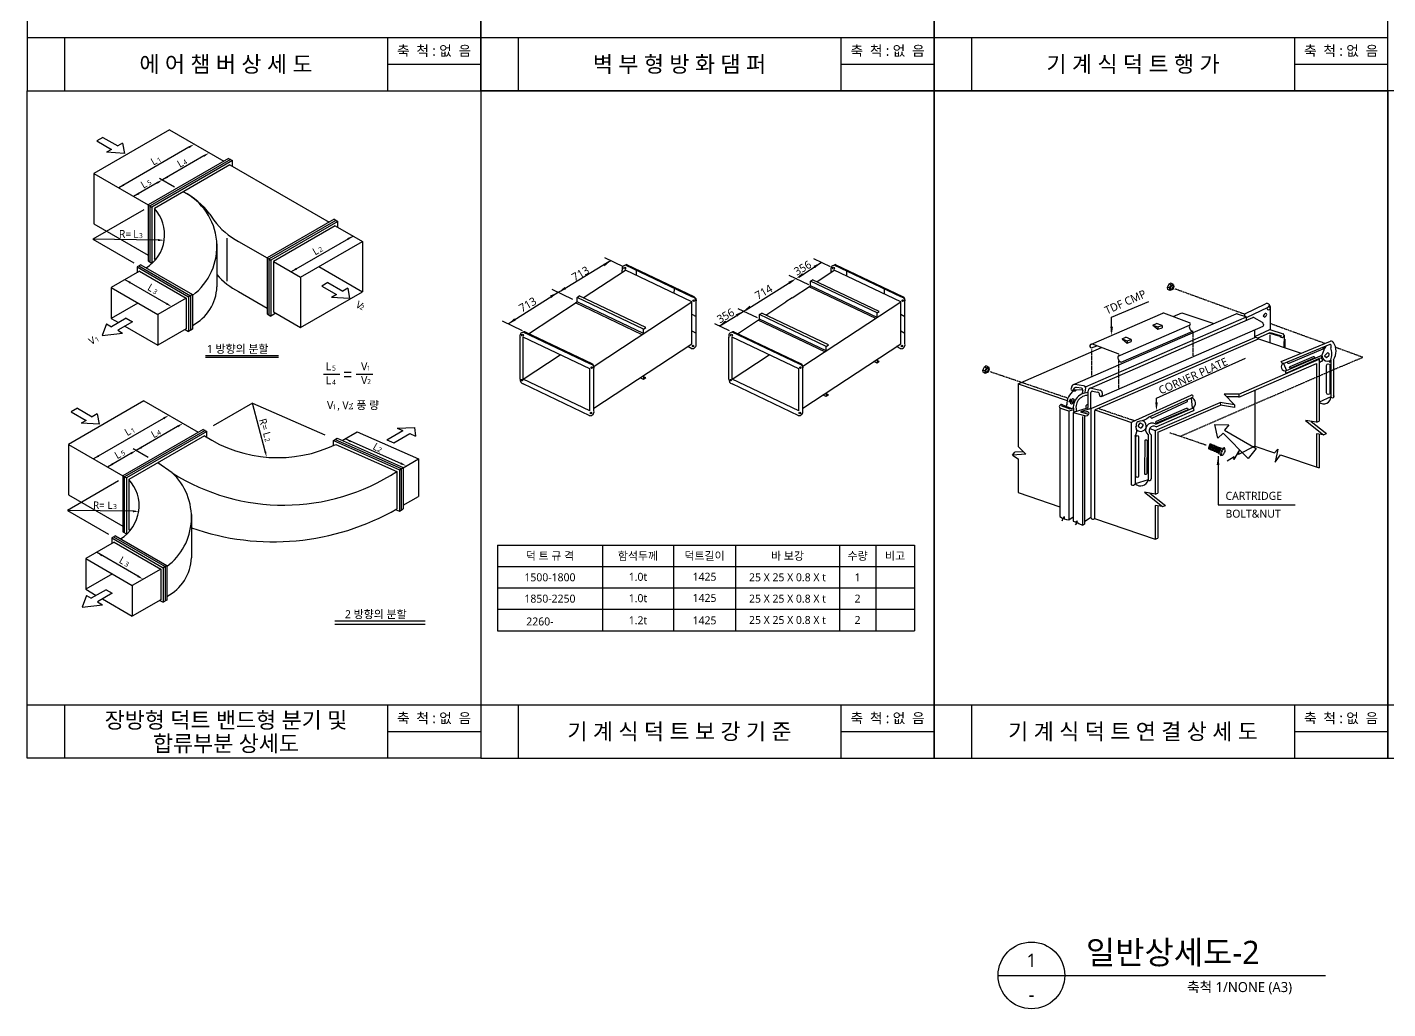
# Model space of a CAD drawing. Header units: millimetres. Extents: x 70076 to 74197, y 15592 to 16067.
# Drawn here: x 70917.4 to 71325.4, y 15592.3 to 15886.4 of the extents above; entities that cross this region are included whole.
import ezdxf
from ezdxf.enums import TextEntityAlignment as Align

# ---------------------------------------------------------------- set-up
doc = ezdxf.new("R2010")
doc.units = ezdxf.units.MM
doc.linetypes.add('HIDDEN', pattern=[0.375, 0.25, -0.125])
for name, color, linetype in [('112', 3, 'Continuous'), ('AA-MKXS', 3, 'Continuous'), ('C', 4, 'Continuous'), ('G', 3, 'Continuous'), ('M', 6, 'Continuous'), ('MDET', 4, 'Continuous'), ('R', 1, 'Continuous'), ('Y', 2, 'Continuous')]:
    doc.layers.add(name, color=color, linetype=linetype)
doc.styles.add('sunjin', font='')
doc.styles.get('sunjin').set_extended_font_data('Malgun Gothic')

# ---------------------------------------------------------------- blocks, each defined once
blk = doc.blocks.new('BORDER')
for p, q in [((1, 1), (0, 1)), ((0, 1), (0, 0)), ((1, 0), (1, 1)), ((0, 0), (1, 0))]:
    blk.add_line(p, q)

msp = doc.modelspace()

# ---------------------------------------------------------------- linework, layer by layer
at = {"color": 4}
msp.add_line((70917.37, 15683.36), (71053.37, 15683.36), dxfattribs=at)
msp.add_lwpolyline([(70917.37, 15867.36), (71053.37, 15867.36), (71053.37, 15667.36), (70917.37, 15667.36)], close=True, dxfattribs=at)
at = {"layer": '112'}
msp.add_line((70955.16, 15815.97), (70954.76, 15815.74), dxfattribs=at)
at = {"layer": 'AA-MKXS', "color": 7}
msp.add_line((71208.51, 15602.26), (71306.67, 15602.26), dxfattribs=at)
msp.add_circle((71218.51, 15602.26), 10, dxfattribs=at)
at = {"layer": 'C', "color": 4}
for p, q in [((70917.37, 15883.36), (71053.37, 15883.36)), ((70928.57, 15883.36), (70928.57, 15867.36)), ((71025.37, 15883.36), (71025.37, 15867.36)), ((71053.37, 15883.36), (71189.37, 15883.36)), ((71064.57, 15883.36), (71064.57, 15867.36)), ((71161.37, 15883.36), (71161.37, 15867.36)), ((71189.37, 15883.36), (71325.37, 15883.36)), ((71200.57, 15883.36), (71200.57, 15867.36)), ((71297.37, 15883.36), (71297.37, 15867.36)), ((71025.37, 15875.36), (71053.37, 15875.36)), ((71161.37, 15875.36), (71189.37, 15875.36)), ((71297.37, 15875.36), (71325.37, 15875.36)), ((71009.65, 15707.57), (71036.66, 15707.57)), ((70928.57, 15683.36), (70928.57, 15667.36)), ((71025.37, 15683.36), (71025.37, 15667.36)), ((71053.37, 15683.36), (71189.37, 15683.36)), ((71064.57, 15683.36), (71064.57, 15667.36)), ((71161.37, 15683.36), (71161.37, 15667.36)), ((71189.37, 15683.36), (71325.37, 15683.36)), ((71200.57, 15683.36), (71200.57, 15667.36)), ((71297.37, 15683.36), (71297.37, 15667.36)), ((71325.37, 15683.36), (71461.37, 15683.36)), ((71025.37, 15675.36), (71053.37, 15675.36)), ((71161.37, 15675.36), (71189.37, 15675.36)), ((71297.37, 15675.36), (71325.37, 15675.36))]:
    msp.add_line(p, q, dxfattribs=at)
at = {"layer": 'C'}
for p, q in [((70970.79, 15787.56), (70992.7, 15787.56)), ((71058.42, 15731.17), (71183.41, 15731.17)), ((71058.42, 15731.17), (71058.42, 15705.57)), ((71183.41, 15731.17), (71183.41, 15705.57)), ((71058.42, 15705.57), (71183.41, 15705.57))]:
    msp.add_line(p, q, dxfattribs=at)
for centre in [(70946.96, 15809.14), (70939.32, 15727.95)]:
    msp.add_arc(centre, 11.62, 40.4176, 42.7153, dxfattribs=at)
at = {"layer": 'G', "color": 3}
for p, q in [((70940.07, 15853.41), (70938.22, 15852.34)), ((70938.22, 15852.34), (70942.65, 15849.78)), ((70940.07, 15853.41), (70944.5, 15850.85)), ((70945.99, 15851.71), (70944.5, 15850.85)), ((70945.99, 15851.71), (70946.54, 15848.61)), ((70942.65, 15849.78), (70941.17, 15848.93)), ((70946.54, 15848.61), (70941.17, 15848.93)), ((70977.78, 15847.1), (70953.65, 15833.17)), ((70977.78, 15847.1), (70978.89, 15846.45)), ((70978.89, 15846.45), (70954.76, 15832.52)), ((70978.15, 15845.17), (70955.51, 15832.1)), ((70978.89, 15844.74), (70978.89, 15846.45)), ((70953.65, 15833.17), (70954.76, 15832.52)), ((70953.65, 15833.17), (70953.65, 15816.38)), ((70954.76, 15832.52), (70954.76, 15815.74)), ((70955.51, 15832.1), (70955.51, 15817.02)), ((71009.38, 15828.85), (70989.36, 15817.29)), ((71010.49, 15828.21), (70990.47, 15816.65)), ((71009.75, 15826.93), (70991.21, 15816.22)), ((71009.38, 15828.85), (71010.49, 15828.21)), ((71010.49, 15826.5), (71010.49, 15828.21)), ((70977.21, 15823.25), (70977.21, 15810.33)), ((70951.45, 15815.2), (70950.34, 15814.56)), ((70950.34, 15814.56), (70965.78, 15805.64)), ((70950.34, 15814.56), (70950.34, 15812.85)), ((70951.45, 15815.2), (70966.89, 15806.29)), ((70989.36, 15817.29), (70989.36, 15800.5)), ((70989.36, 15817.29), (70990.47, 15816.65)), ((70990.47, 15816.65), (70990.47, 15799.86)), ((70991.21, 15816.22), (70991.21, 15801.15)), ((70951.08, 15813.28), (70965.04, 15805.22)), ((70966.89, 15806.29), (70965.78, 15805.64)), ((70966.89, 15806.29), (70966.89, 15795.91)), ((71007.55, 15809.91), (71005.7, 15808.84)), ((71005.7, 15808.84), (71010.14, 15806.28)), ((71007.55, 15809.91), (71011.99, 15807.35)), ((71010.14, 15806.28), (71008.66, 15805.42)), ((71013.47, 15808.2), (71011.99, 15807.35)), ((71013.47, 15808.2), (71014.03, 15805.1)), ((71259.28, 15808.45), (71259.84, 15809.5)), ((71259.86, 15808.29), (71259.28, 15808.45)), ((71259.38, 15807.83), (71259.28, 15808.45)), ((71260.02, 15807.47), (71259.38, 15807.83)), ((71259.84, 15809.5), (71260.26, 15809.72)), ((71259.84, 15809.5), (71260.37, 15809.17)), ((71260.37, 15809.17), (71259.86, 15808.29)), ((71259.86, 15808.29), (71260.02, 15807.47)), ((71260.87, 15807.82), (71260.02, 15807.47)), ((71261, 15809.43), (71260.26, 15809.72)), ((71260.37, 15809.17), (71261.01, 15809.43)), ((71261.22, 15808.72), (71260.87, 15807.82)), ((71260.99, 15809.43), (71261.22, 15808.72)), ((70965.04, 15805.22), (70965.04, 15796.01)), ((70965.78, 15805.64), (70965.78, 15795.26)), ((71014.03, 15805.1), (71008.66, 15805.42)), ((70942.57, 15799.15), (70944.76, 15797.89)), ((70947.09, 15799.23), (70942.65, 15796.67)), ((70948.94, 15798.16), (70944.5, 15795.6)), ((70947.09, 15799.23), (70948.94, 15798.16)), ((70989.36, 15800.5), (70990.47, 15799.86)), ((70991.95, 15800.72), (70990.47, 15799.86)), ((70941.16, 15797.52), (70939.87, 15793.99)), ((70939.87, 15793.99), (70945.98, 15794.74)), ((70941.16, 15797.52), (70942.65, 15796.67)), ((70944.5, 15795.6), (70945.98, 15794.74)), ((70964.77, 15795.85), (70965.78, 15795.26)), ((70966.89, 15795.91), (70965.78, 15795.26)), ((71214.52, 15779.53), (71239.57, 15790.4)), ((71280.72, 15776.43), (71304.79, 15786.89)), ((71280.72, 15775.56), (71303.99, 15785.67)), ((71303.99, 15785.67), (71303.99, 15768.01)), ((71304.79, 15786.89), (71304.79, 15768.31)), ((71006.17, 15782.47), (71011.16, 15782.47)), ((71012.46, 15783), (71014.52, 15783)), ((71012.46, 15781.72), (71014.52, 15781.72)), ((71016.04, 15782.47), (71021.03, 15782.47)), ((71203.91, 15783.63), (71204.47, 15784.68)), ((71204, 15783.01), (71203.91, 15783.63)), ((71204.49, 15783.47), (71203.91, 15783.63)), ((71204.64, 15782.65), (71204, 15783.01)), ((71204.47, 15784.68), (71204.88, 15784.9)), ((71204.47, 15784.68), (71205, 15784.35)), ((71205, 15784.35), (71204.49, 15783.47)), ((71204.49, 15783.47), (71204.64, 15782.65)), ((71205.5, 15783), (71204.64, 15782.65)), ((71205.62, 15784.61), (71204.88, 15784.9)), ((71205, 15784.35), (71205.63, 15784.61)), ((71205.85, 15783.9), (71205.5, 15783)), ((71205.62, 15784.6), (71205.85, 15783.9)), ((71214.52, 15779.53), (71214.52, 15760.73)), ((71285.47, 15777.63), (71285.47, 15760.89)), ((71255.66, 15765.56), (71275.1, 15773.99)), ((71279.44, 15773.26), (71275.1, 15773.99)), ((71275.1, 15773.99), (71275.2, 15773.17)), ((71280.72, 15776.43), (71276.31, 15776.43)), ((71276.31, 15776.43), (71279.44, 15773.26)), ((71280.72, 15775.64), (71277.09, 15775.64)), ((71280.72, 15776.43), (71280.72, 15775.64)), ((70932.43, 15772.22), (70930.57, 15771.15)), ((70930.57, 15771.15), (70935.01, 15768.59)), ((70932.43, 15772.22), (70936.86, 15769.66)), ((70938.35, 15770.51), (70936.86, 15769.66)), ((70938.35, 15770.51), (70938.9, 15767.41)), ((71256.46, 15765.03), (71275.2, 15773.17)), ((71279.44, 15772.45), (71275.2, 15773.17)), ((71279.44, 15773.26), (71279.44, 15772.45)), ((70935.01, 15768.59), (70933.53, 15767.73)), ((70938.9, 15767.41), (70933.53, 15767.73)), ((70970.14, 15765.9), (70946.01, 15751.97)), ((70971.25, 15765.26), (70947.12, 15751.33)), ((70970.14, 15765.9), (70971.25, 15765.26)), ((70971.25, 15763.55), (70971.25, 15765.26)), ((71025.25, 15762.8), (71030.02, 15765.55)), ((71028.34, 15766.29), (71033.46, 15766.47)), ((71028.34, 15766.29), (71030.02, 15765.55)), ((71033.46, 15766.47), (71033.81, 15763.89)), ((71255.66, 15765.56), (71255.66, 15746.5)), ((71273.53, 15767.36), (71277.74, 15767.24)), ((71274.44, 15763.29), (71273.53, 15767.36)), ((71277.74, 15767.24), (71276.39, 15765.66)), ((71276.39, 15765.66), (71285.87, 15760.14)), ((71300.72, 15768.58), (71306.13, 15764.31)), ((71303.99, 15768.01), (71300.72, 15768.58)), ((71302.37, 15768.29), (71306.62, 15764.94)), ((71303.99, 15768.01), (71304.79, 15768.31)), ((70970.51, 15763.98), (70947.86, 15750.9)), ((71009.17, 15762.52), (71010.28, 15763.24)), ((71009.17, 15762.52), (71028.97, 15753.8)), ((71009.17, 15761.03), (71009.17, 15762.52)), ((71009.91, 15761.38), (71028.23, 15753.31)), ((71010.28, 15763.24), (71030.08, 15754.52)), ((71025.25, 15762.8), (71027.35, 15761.87)), ((71027.35, 15761.87), (71032.12, 15764.63)), ((71032.12, 15764.63), (71033.81, 15763.89)), ((71256.46, 15765.03), (71256.46, 15746.8)), ((71275.99, 15764.73), (71274.44, 15763.29)), ((71283.48, 15757.19), (71275.99, 15764.73)), ((71306.13, 15764.31), (71303.99, 15764.6)), ((71303.99, 15764.6), (71303.99, 15754.6)), ((71304.79, 15764.49), (71304.79, 15754.33)), ((71306.13, 15764.31), (71307.02, 15764.65)), ((71306.62, 15764.94), (71307.02, 15764.65)), ((71212.82, 15758.17), (71213.53, 15759.02)), ((71216.8, 15758.46), (71212.82, 15758.17)), ((71212.82, 15758.17), (71214.52, 15757.03)), ((71215.99, 15759.2), (71213.53, 15759.02)), ((71214.52, 15760.73), (71216.8, 15758.46)), ((71214.52, 15757.03), (71214.52, 15746.97)), ((71275.46, 15758.65), (71275.42, 15758.27)), ((71275.67, 15759.38), (71275.51, 15758.92)), ((71276.2, 15760.07), (71275.85, 15759.7)), ((71279.31, 15757.63), (71277.24, 15756.32)), ((71280.95, 15759.81), (71279.2, 15756.87)), ((71279.2, 15756.87), (71279.31, 15757.63)), ((71285.47, 15760.89), (71280.62, 15758.39)), ((71280.62, 15758.39), (71280.95, 15759.81)), ((71285.87, 15760.14), (71283.48, 15757.19)), ((71285.47, 15760.89), (71291.39, 15758.88)), ((71291.39, 15758.88), (71292.39, 15759.92)), ((71292.39, 15759.92), (71291.63, 15756.1)), ((71291.63, 15756.1), (71293.19, 15758.27)), ((71293.19, 15758.27), (71304.79, 15754.33)), ((71028.23, 15753.31), (71028.23, 15742.09)), ((71028.97, 15753.8), (71028.97, 15741.35)), ((71030.08, 15754.52), (71030.08, 15742.07)), ((70946.01, 15751.97), (70946.01, 15735.19)), ((70946.01, 15751.97), (70947.12, 15751.33)), ((70947.12, 15751.33), (70947.12, 15734.55)), ((70947.86, 15750.9), (70947.86, 15735.83)), ((71255.66, 15746.5), (71252.39, 15747.07)), ((71252.39, 15747.07), (71257.8, 15742.8)), ((71254.04, 15746.78), (71258.3, 15743.42)), ((71255.66, 15746.5), (71256.46, 15746.8)), ((71027.82, 15741.85), (71028.97, 15741.35)), ((71028.97, 15741.35), (71030.08, 15742.07)), ((71257.8, 15742.8), (71255.66, 15743.08)), ((71255.66, 15743.08), (71255.66, 15733)), ((71256.46, 15742.98), (71256.46, 15733.3)), ((71257.8, 15742.8), (71258.7, 15743.13)), ((71258.3, 15743.42), (71258.7, 15743.13)), ((71227.02, 15739.74), (71227.8, 15739.29)), ((71227.74, 15738.45), (71228.34, 15739.83)), ((71227.8, 15739.29), (71227.74, 15738.45)), ((71228.34, 15739.83), (71228.28, 15739.11)), ((71228.28, 15739.11), (71229, 15738.93)), ((71229, 15738.93), (71229.77, 15738.82)), ((71231.01, 15738.39), (71231.58, 15738.15)), ((71231.58, 15738.15), (71231.82, 15738.15)), ((71232.18, 15738.45), (71231.7, 15737.31)), ((71231.7, 15737.31), (71232.3, 15737.97)), ((71231.82, 15738.15), (71232.18, 15738.45)), ((71232.3, 15737.97), (71232.72, 15737.73)), ((71232.72, 15737.73), (71233.78, 15737.17)), ((70943.81, 15734.01), (70942.7, 15733.37)), ((70942.7, 15733.37), (70958.14, 15724.45)), ((70942.7, 15733.37), (70942.7, 15731.66)), ((70943.81, 15734.01), (70959.25, 15725.09)), ((70946.01, 15735.19), (70947.12, 15734.55)), ((70947.52, 15734.78), (70947.12, 15734.55)), ((70947.52, 15734.78), (70947.12, 15734.55)), ((70943.44, 15732.09), (70957.4, 15724.02)), ((70959.25, 15725.09), (70958.14, 15724.45)), ((70958.14, 15724.45), (70958.14, 15714.07)), ((70959.25, 15725.09), (70959.25, 15714.71)), ((71058.42, 15724.77), (71183.41, 15724.77)), ((70957.4, 15724.02), (70957.4, 15714.81)), ((70934.93, 15717.96), (70938.08, 15716.14)), ((70941.04, 15717.85), (70936.59, 15715.29)), ((70942.89, 15716.78), (70938.44, 15714.22)), ((70941.04, 15717.85), (70942.89, 15716.78)), ((70935.11, 15716.14), (70933.81, 15712.61)), ((70933.81, 15712.61), (70939.92, 15713.36)), ((70935.11, 15716.14), (70936.59, 15715.29)), ((70938.44, 15714.22), (70939.92, 15713.36)), ((70957.13, 15714.66), (70958.14, 15714.07)), ((70959.25, 15714.71), (70958.14, 15714.07))]:
    msp.add_line(p, q, dxfattribs=at)
for points in [[(71260.89, 15809.04, 0.186535), (71260.79, 15809.06, 0.101721), (71260.6, 15808.98, 0.060337), (71260.45, 15808.83, 0.046682), (71260.29, 15808.6, 0.046682), (71260.17, 15808.35, 0.060337), (71260.13, 15808.13, 0.101721), (71260.15, 15807.94, 0.186535), (71260.22, 15807.85, 0.186535), (71260.33, 15807.84, 0.101721), (71260.51, 15807.92, 0.060337), (71260.67, 15808.07, 0.046682), (71260.83, 15808.29, 0.046682), (71260.94, 15808.55, 0.060337), (71260.99, 15808.76, 0.101721), (71260.97, 15808.96, 0.186535)], [(71205.52, 15784.22, 0.186535), (71205.41, 15784.24, 0.101721), (71205.23, 15784.15, 0.060337), (71205.07, 15784.01, 0.046682), (71204.91, 15783.78, 0.046682), (71204.8, 15783.52, 0.060337), (71204.75, 15783.31, 0.101721), (71204.78, 15783.12, 0.186535), (71204.85, 15783.03, 0.186535), (71204.96, 15783.01, 0.101721), (71205.14, 15783.1, 0.060337), (71205.29, 15783.24, 0.046682), (71205.45, 15783.47, 0.046682), (71205.57, 15783.73, 0.060337), (71205.61, 15783.94, 0.101721), (71205.59, 15784.14, 0.186535)]]:
    msp.add_lwpolyline(points, format="xyb", close=True, dxfattribs=at)
for points in [[(71230.67, 15774.46, 0.683322), (71230.41, 15774.15, 0.268245)], [(71230.41, 15774.15), (71230.89, 15774), (71231.11, 15774.31), (71230.67, 15774.46, 6.466929)], [(71272.05, 15761.44), (71271.59, 15760.28, 0.931074), (71271.9, 15760.13, -0.093768)], [(71272.39, 15761.33), (71271.92, 15760.16, 0.931074), (71272.23, 15760.01, -0.093768)], [(71272.05, 15761.44, -0.90922), (71272.38, 15761.29, 0.7216)], [(71272.71, 15761.18), (71272.25, 15760.02, 0.931074), (71272.56, 15759.86, -0.093768)], [(71272.39, 15761.33, -0.90922), (71272.71, 15761.18, 0.7216)], [(71273.05, 15761.06), (71272.59, 15759.9, 0.931074), (71272.9, 15759.75, -0.093768)], [(71272.71, 15761.18, -0.90922), (71273.04, 15761.03, 0.7216)], [(71273.05, 15761.06, -0.90922), (71273.37, 15760.91, 0.7216)], [(71273.37, 15760.91), (71272.91, 15759.75, 0.931074), (71273.22, 15759.6, -0.093768)], [(71273.71, 15760.8), (71273.25, 15759.63, 0.931074), (71273.56, 15759.48, -0.093768)], [(71273.37, 15760.91, -0.90922), (71273.7, 15760.76, 0.7216)], [(71274.04, 15760.62), (71273.58, 15759.46, 0.931074), (71273.89, 15759.31, -0.093768)], [(71273.71, 15760.8, -0.90922), (71274.04, 15760.65, 0.7216)], [(71274.38, 15760.5), (71273.91, 15759.34, 0.931074), (71274.23, 15759.19, -0.093768)], [(71274.04, 15760.62, -0.90922), (71274.37, 15760.47, 0.7216)], [(71274.69, 15760.35), (71274.23, 15759.19, 0.931074), (71274.54, 15759.04, -0.093768)], [(71274.38, 15760.5, -0.90922), (71274.7, 15760.35, 0.7216)], [(71275.03, 15760.24), (71274.56, 15759.07, 0.931074), (71274.87, 15758.92, -0.093768)], [(71274.69, 15760.35, -0.90922), (71275.01, 15760.2, 0.7216)], [(71275.03, 15760.24, -0.90922), (71275.35, 15760.09, 0.7216)], [(71275.19, 15758.38, 0.311604), (71275.34, 15758.03, 0.319261)]]:
    msp.add_lwpolyline(points, format="xyb", dxfattribs=at)
for points in [[(71275.19, 15758.38), (71274.75, 15758.55), (71274.98, 15759.53), (71275.54, 15760.37), (71275.97, 15760.19), (71275.39, 15759.32), (71274.98, 15759.5)], [(71275.39, 15759.32), (71275.19, 15758.38)]]:
    msp.add_lwpolyline(points, dxfattribs=at)
for centre, radius in [((71096.55, 15814.22), 0.274), ((71159.17, 15814.22), 0.274), ((71117.24, 15804.47), 0.228), ((71179.87, 15804.47), 0.228), ((71065.92, 15794.14), 0.274), ((71128.55, 15794.14), 0.274), ((71117.06, 15790.88), 0.228), ((71179.69, 15790.88), 0.228), ((71086.62, 15784.38), 0.228), ((71149.24, 15784.38), 0.228), ((71065.69, 15780.64), 0.228), ((71128.32, 15780.64), 0.228), ((71230.12, 15774.57), 0.196), ((71086.43, 15770.79), 0.228), ((71149.06, 15770.79), 0.228)]:
    msp.add_circle(centre, radius, dxfattribs=at)
for centre, radius, start, end in [((71229.86, 15774.02), 0.266, 0.4127, 144.2852), ((71230.39, 15775.06), 0.288, 173.6868, 319.3138), ((71230.6, 15774.03), 0.478, 180.4127, 338.0176), ((71230.95, 15774.58), 0.452, 322.4954, 139.3138), ((71232.86, 15773.11), 1.96, 142.4954, 158.0176), ((71274.95, 15759.63), 1.65, 283.6128, 26.5411), ((71276.37, 15759.85), 0.523, 82.9467, 140.1345)]:
    msp.add_arc(centre, radius, start, end, dxfattribs=at)
at = {"layer": 'M', "color": 6}
for p, q in [((70959.99, 15855.65), (70937.35, 15842.58)), ((70959.99, 15855.65), (70976.3, 15846.24)), ((70978.15, 15845.17), (71007.9, 15827.99)), ((70937.35, 15842.58), (70937.35, 15827.51)), ((70937.35, 15842.58), (70953.65, 15833.17)), ((70937.35, 15827.51), (70953.65, 15818.09)), ((70972.18, 15830.35), (70973.36, 15828.55)), ((71009.75, 15826.93), (71017.88, 15822.23)), ((70980.77, 15822.24), (70989.36, 15817.29)), ((70974.25, 15821.54), (70974.25, 15808.63)), ((70999.33, 15811.53), (71017.88, 15822.24)), ((71017.88, 15822.24), (71017.88, 15807.16)), ((70991.21, 15816.22), (70999.33, 15811.53)), ((70991.21, 15816.22), (70999.33, 15811.53)), ((71004.82, 15814.7), (71017.88, 15807.16)), ((71116.72, 15805.62), (71096.74, 15815.12)), ((71117.36, 15805.62), (71097.37, 15815.12)), ((71179.35, 15805.62), (71159.36, 15815.12)), ((71179.99, 15805.62), (71160, 15815.12)), ((70951.08, 15813.28), (70942.57, 15808.37)), ((70999.33, 15811.53), (70999.33, 15796.45)), ((71084.08, 15805.3), (71096.74, 15813.6)), ((71095.81, 15812.99), (71095.81, 15813.6)), ((71116.72, 15804.09), (71096.74, 15813.6)), ((71100.08, 15812.01), (71100.06, 15813.54)), ((71152.27, 15810.29), (71152.88, 15810.74)), ((71172.26, 15800.79), (71152.27, 15810.29)), ((71152.27, 15808.95), (71152.27, 15810.29)), ((71172.87, 15801.24), (71152.88, 15810.74)), ((71154.11, 15810.16), (71159.36, 15813.6)), ((71158.44, 15812.99), (71158.44, 15813.6)), ((71179.35, 15804.09), (71159.36, 15813.6)), ((71163.13, 15811.81), (71163.11, 15813.34)), ((70942.57, 15808.37), (70956.53, 15800.3)), ((70942.57, 15808.37), (70942.57, 15799.15)), ((70980.77, 15807.17), (70989.36, 15802.22)), ((70999.33, 15796.45), (71017.88, 15807.16)), ((71111.41, 15806.62), (71111.44, 15808.13)), ((71146.71, 15805.3), (71152.27, 15808.95)), ((71171.8, 15799.14), (71151.81, 15808.64)), ((71172.26, 15799.44), (71152.27, 15808.95)), ((71174.45, 15806.42), (71174.49, 15807.93)), ((70950.55, 15803.76), (70942.57, 15799.15)), ((70965.04, 15805.22), (70956.53, 15800.3)), ((71067.73, 15794.57), (71082.24, 15804.09)), ((71101.76, 15794.28), (71081.78, 15803.79)), ((71082.24, 15805.44), (71082.85, 15805.88)), ((71102.22, 15795.93), (71082.24, 15805.44)), ((71082.24, 15804.09), (71082.24, 15805.44)), ((71102.22, 15794.59), (71082.24, 15804.09)), ((71102.84, 15796.38), (71082.85, 15805.88)), ((71087.34, 15784.82), (71116.72, 15804.09)), ((71116.72, 15791.52), (71116.72, 15804.09)), ((71117.95, 15791.52), (71117.95, 15804.09)), ((71138.85, 15800.15), (71144.86, 15804.09)), ((71146.71, 15805.3), (71144.86, 15804.09)), ((71149.96, 15784.82), (71179.35, 15804.09)), ((71179.35, 15791.52), (71179.35, 15804.09)), ((71180.58, 15791.52), (71180.58, 15804.09)), ((71282.49, 15800.56), (71288.67, 15803.54)), ((71283.03, 15799.44), (71289.48, 15802.55)), ((71290.05, 15802.19), (71290.05, 15795.79)), ((70956.53, 15800.3), (70956.53, 15791.09)), ((70991.21, 15801.15), (70999.33, 15796.45)), ((71116.72, 15800.44), (71117.95, 15799.75)), ((71130.35, 15794.57), (71137.01, 15798.94)), ((71156.53, 15789.13), (71136.55, 15798.64)), ((71137.01, 15800.29), (71137.62, 15800.73)), ((71157, 15790.78), (71137.01, 15800.29)), ((71137.01, 15798.94), (71137.01, 15800.29)), ((71157, 15789.44), (71137.01, 15798.94)), ((71157.61, 15791.23), (71137.62, 15800.73)), ((71172.26, 15800.79), (71172.87, 15801.24)), ((71172.26, 15799.44), (71172.26, 15800.79)), ((71179.35, 15800.44), (71180.58, 15799.75)), ((71230.93, 15779.28), (71279.92, 15800.55)), ((71234.68, 15778.64), (71283.03, 15799.63)), ((71235.93, 15778.15), (71284.87, 15799.4)), ((71236.52, 15791.4), (71257.93, 15800.69)), ((71265.92, 15797.87), (71258.23, 15800.7)), ((71260.97, 15799.69), (71263.65, 15800.86)), ((71263.65, 15800.86), (71273.17, 15797.62)), ((71280.2, 15800.57), (71283.03, 15799.63)), ((71283.03, 15798.6), (71283.03, 15799.63)), ((71285.23, 15799.38), (71287.66, 15798.02)), ((70946.61, 15796.82), (70956.53, 15791.09)), ((70965.04, 15796.01), (70956.53, 15791.09)), ((71086.1, 15785.54), (71066.11, 15795.04)), ((71086.74, 15785.54), (71066.75, 15795.04)), ((71102.22, 15795.93), (71102.84, 15796.38)), ((71102.22, 15794.59), (71102.22, 15795.93)), ((71116.72, 15795.4), (71117.95, 15794.71)), ((71148.72, 15785.54), (71128.74, 15795.04)), ((71149.36, 15785.54), (71129.37, 15795.04)), ((71179.35, 15795.4), (71180.58, 15794.71)), ((71239.53, 15775.78), (71288.04, 15796.85)), ((71244.54, 15787.84), (71265.95, 15797.13)), ((71245.46, 15786.08), (71266.86, 15795.37)), ((71254.91, 15797.17), (71256.03, 15797.67)), ((71254.91, 15797.17), (71256.43, 15796.59)), ((71254.91, 15797.17), (71256.43, 15795.94)), ((71257.68, 15797.02), (71256.03, 15797.67)), ((71256.43, 15796.59), (71257.68, 15797.02)), ((71256.43, 15796.59), (71256.43, 15795.94)), ((71256.43, 15795.94), (71257.68, 15796.37)), ((71257.68, 15797.02), (71257.68, 15796.37)), ((71285.47, 15793.77), (71290.02, 15795.8)), ((71285.47, 15793.45), (71285.47, 15795.73)), ((71286.28, 15793.26), (71290.07, 15794.95)), ((71288.06, 15797.28), (71288.04, 15796.85)), ((71293.14, 15793.73), (71289.66, 15794.76)), ((71290.02, 15795.8), (71294, 15794.58)), ((71290.02, 15794.25), (71290.02, 15791.9)), ((71290.07, 15794.95), (71293.14, 15794.01)), ((71293.14, 15794.01), (71293.6, 15793.93)), ((71294.26, 15794.12), (71294.22, 15790.47)), ((71065.19, 15780.94), (71065.19, 15793.51)), ((71066.11, 15780.94), (71066.11, 15793.51)), ((71086.1, 15784.01), (71066.11, 15793.51)), ((71087.33, 15772.24), (71116.72, 15791.52)), ((71116.72, 15790.08), (71115.46, 15790.69)), ((71127.81, 15780.94), (71127.81, 15793.51)), ((71148.72, 15784.01), (71128.74, 15793.51)), ((71128.74, 15780.94), (71128.74, 15793.51)), ((71149.95, 15772.24), (71179.35, 15791.52)), ((71157, 15790.78), (71157.61, 15791.23)), ((71157, 15789.44), (71157, 15790.78)), ((71179.35, 15790.08), (71178.08, 15790.69)), ((71236.53, 15790.29), (71238.11, 15790.94)), ((71236.59, 15772.22), (71285.47, 15793.45)), ((71244.52, 15788.58), (71236.82, 15791.41)), ((71237.71, 15771.84), (71286.6, 15793.06)), ((71245.67, 15792.99), (71246.79, 15793.5)), ((71245.67, 15792.99), (71247.19, 15791.76)), ((71245.67, 15792.99), (71247.19, 15792.42)), ((71248.43, 15792.85), (71246.79, 15793.5)), ((71247.19, 15792.42), (71248.43, 15792.85)), ((71247.19, 15792.42), (71247.19, 15791.76)), ((71247.19, 15791.76), (71248.43, 15792.19)), ((71248.43, 15792.85), (71248.43, 15792.19)), ((71286.6, 15793.06), (71299.4, 15788.72)), ((71293.37, 15786.25), (71308.21, 15792.33)), ((71294.1, 15785.67), (71308.06, 15791.39)), ((71294.45, 15792.91), (71294.48, 15790.39)), ((71306.16, 15789.67), (71305.76, 15788.67)), ((71308.29, 15791.24), (71308.29, 15790.38)), ((71066.11, 15780.94), (71077.23, 15788.23)), ((71128.74, 15780.94), (71139.85, 15788.23)), ((71172.26, 15785.72), (71171.24, 15786.2)), ((71172.26, 15786.87), (71172.26, 15785.72)), ((71172.89, 15786.21), (71172.26, 15786.5)), ((71172.89, 15786.21), (71172.26, 15785.72)), ((71293.45, 15786.03), (71293.37, 15786.25)), ((71294.1, 15785.67), (71294.95, 15783.57)), ((71294.95, 15783.57), (71305.18, 15787.97)), ((71304.4, 15787.02), (71304.79, 15786.89)), ((71308.24, 15786.64), (71308.29, 15786.66)), ((71308.29, 15786.66), (71308.29, 15775.65)), ((71309.1, 15786.77), (71309.1, 15775.46)), ((71086.1, 15771.43), (71086.1, 15784.01)), ((71087.33, 15771.43), (71087.33, 15784.01)), ((71102.22, 15782.01), (71102.22, 15780.86)), ((71102.85, 15781.35), (71102.22, 15781.65)), ((71148.72, 15771.43), (71148.72, 15784.01)), ((71149.95, 15771.43), (71149.95, 15784.01)), ((71086.1, 15771.43), (71066.11, 15780.94)), ((71086.1, 15770), (71066.11, 15779.5)), ((71102.22, 15780.86), (71101.21, 15781.34)), ((71102.85, 15781.35), (71102.22, 15780.86)), ((71148.72, 15771.43), (71128.74, 15780.94)), ((71148.72, 15770), (71128.74, 15779.5)), ((71214.52, 15779.53), (71229.19, 15774.55)), ((71230.66, 15778.89), (71230.38, 15778.19)), ((71231.16, 15778), (71231.12, 15777.89)), ((71231.12, 15777.89), (71233.84, 15777.71)), ((71234.15, 15778.96), (71231.52, 15779.38)), ((71233.54, 15778.25), (71232.03, 15778.49)), ((71233.84, 15777.71), (71233.93, 15777.45)), ((71233.85, 15776.59), (71233.93, 15777.45)), ((71234.67, 15776.83), (71234.77, 15777.88)), ((71235.55, 15772.68), (71235.55, 15777.47)), ((71236.52, 15778.25), (71239.12, 15777.66)), ((71236.83, 15777.36), (71238.32, 15777.03)), ((70952.35, 15774.46), (70929.71, 15761.39)), ((70952.35, 15774.46), (70968.66, 15765.05)), ((71157, 15775.71), (71155.98, 15776.19)), ((71157, 15776.86), (71157, 15775.71)), ((71157.62, 15776.2), (71157, 15776.5)), ((71157.62, 15776.2), (71157, 15775.71)), ((71236.35, 15772.41), (71236.35, 15776.97)), ((71238.94, 15776.25), (71238.94, 15776.13)), ((71239.74, 15776.89), (71239.74, 15776.13)), ((71248.72, 15768.12), (71266.44, 15776.17)), ((71253.6, 15769.52), (71266.52, 15775.39)), ((71254.6, 15769.25), (71265.15, 15774.13)), ((71266.84, 15772.23), (71266.52, 15775.39)), ((71308.29, 15775.65), (71304.79, 15774.03)), ((71229.77, 15771.38), (71227.02, 15772.3)), ((71227.02, 15772.3), (71227.02, 15739.74)), ((71230.13, 15772), (71227.39, 15772.92)), ((71228, 15773.15), (71230.64, 15772.16)), ((71231.11, 15771.8), (71229.77, 15771.38)), ((71229.77, 15771.38), (71229.77, 15738.82)), ((71231.06, 15772.29), (71230.13, 15772)), ((71235.27, 15772.3), (71231.01, 15770.95)), ((71231.01, 15770.95), (71234.45, 15770.02)), ((71231.01, 15770.95), (71231.01, 15738.39)), ((71236.07, 15772.03), (71233.18, 15771.11)), ((71233.18, 15771.11), (71235.66, 15770.43)), ((71234.79, 15771.02), (71233.72, 15771.28)), ((71233.78, 15769.73), (71233.78, 15737.17)), ((71234.45, 15770.02), (71234.45, 15737.46)), ((71236.35, 15771.85), (71236.35, 15739.56)), ((71237.47, 15771.47), (71237.47, 15739.18)), ((71237.55, 15771.71), (71248.53, 15767.98)), ((71255.78, 15767.43), (71266.84, 15772.23)), ((71255.95, 15766.68), (71266.92, 15771.44)), ((71011.82, 15762.56), (71016.3, 15765.15)), ((71016.3, 15765.15), (71034.7, 15757.05)), ((71248.43, 15767.69), (71248.43, 15749.23)), ((71249.87, 15767.57), (71249.87, 15766.77)), ((71250.87, 15767.65), (71250.52, 15767.06)), ((71250.6, 15766.74), (71251.25, 15766.34)), ((71250.64, 15768.22), (71251.08, 15768.41)), ((71251.9, 15767.39), (71251.18, 15767.75)), ((71251.57, 15766.41), (71251.99, 15767.04)), ((71254.01, 15766.12), (71255.66, 15765.56)), ((70929.71, 15761.39), (70929.71, 15746.31)), ((70929.71, 15761.39), (70946.01, 15751.97)), ((71249.65, 15763.82), (71249.65, 15749.6)), ((71253.48, 15764.27), (71253.48, 15750.76)), ((71254.43, 15764.27), (71254.43, 15751.05)), ((71030.08, 15754.38), (71034.7, 15757.05)), ((71034.7, 15757.05), (71034.7, 15745.83)), ((70960.84, 15752.89), (70956.52, 15755.9)), ((71253.48, 15750.76), (71249.65, 15749.6)), ((70929.71, 15746.31), (70946.01, 15736.9)), ((71030.08, 15743.17), (71034.7, 15745.83)), ((71214.52, 15746.97), (71227.02, 15742.73)), ((70966.61, 15740.35), (70966.61, 15727.43)), ((71229.77, 15738.82), (71231.01, 15739.65)), ((71233.78, 15737.17), (71234.45, 15737.46)), ((71234.45, 15738.3), (71236.35, 15739.56)), ((71237.47, 15739.18), (71255.66, 15733)), ((70943.44, 15732.09), (70934.93, 15727.17)), ((70934.93, 15727.17), (70948.89, 15719.11)), ((70934.93, 15727.17), (70934.93, 15717.96)), ((70942.9, 15722.57), (70934.93, 15717.96)), ((70957.4, 15724.02), (70948.89, 15719.11)), ((70948.89, 15719.11), (70948.89, 15709.9)), ((70939.93, 15715.07), (70948.89, 15709.9)), ((70957.4, 15714.81), (70948.89, 15709.9))]:
    msp.add_line(p, q, dxfattribs=at)
at = {"layer": 'M'}
msp.add_line((71255.66, 15733), (71256.46, 15733.3), dxfattribs=at)
at = {"layer": 'M', "color": 6}
for points in [[(71287.98, 15799.96), (71288.49, 15799.55), (71288.93, 15799.93, 1.07978), (71288.39, 15800.47)], [(71306.35, 15787.95), (71307.04, 15787.46), (71307.66, 15788.02, 1.165147), (71306.97, 15788.57)], [(71256.26, 15767.83, -1.075833), (71256, 15768.38), (71265.04, 15772.26, -1.097125), (71265.22, 15771.7)], [(71253.09, 15752.68, -1.075833), (71252.48, 15752.66), (71252.59, 15762.49, -1.097125), (71253.18, 15762.43)]]:
    msp.add_lwpolyline(points, format="xyb", close=True, dxfattribs=at)
for points in [[(71305.68, 15790.38, -1.08219), (71305.85, 15789.9), (71295.66, 15785.66, -1.025294), (71295.46, 15786.19, -0.169204)], [(71294.87, 15782.79), (71304.91, 15787.25, -1.216563), (71305.16, 15786.13, -43.03732)], [(71296.1, 15784.79), (71303.05, 15787.69, -0.875091), (71303.31, 15787.25), (71296.32, 15784.24, -1.026543), (71296.1, 15784.79, -0.147462)], [(71307.04, 15776.83), (71307.04, 15785.09, -1), (71308.03, 15785.09)], [(71308.03, 15785.09), (71308.03, 15776.83, -1), (71307.04, 15776.83)], [(71249.85, 15751.83), (71249.85, 15763.71, -1), (71250.64, 15763.71), (71250.64, 15751.88, -0.942912), (71249.85, 15751.83, -1.124983)]]:
    msp.add_lwpolyline(points, format="xyb", dxfattribs=at)
for centre, radius, start, end in [((70954.66, 15817.64), 21.65, 35.9636, 63.9774), ((70955.96, 15820.72), 18.31, 306.6594, 63.4097), ((70946.96, 15824.21), 11.62, 301.4329, 42.7153), ((70990.16, 15840.8), 20.79, 216.0811, 243.1581), ((71096.85, 15814.01), 1.11, 95.7179, 201.965), ((71097.06, 15814.81), 0.449, 44.76, 135.24), ((71159.47, 15814.01), 1.11, 95.7179, 201.965), ((71159.68, 15814.81), 0.449, 44.76, 135.24), ((70990.16, 15825.72), 20.79, 220.0861, 243.1581), ((70960.83, 15809.03), 13.43, 296.8439, 358.2561), ((71116.61, 15804.27), 1.35, 352.4706, 85.2795), ((71116.78, 15804.52), 1.25, 340.2048, 62.1632), ((71179.24, 15804.27), 1.35, 352.4706, 85.2795), ((71179.41, 15804.52), 1.25, 340.2048, 62.1632), ((71289.08, 15802.63), 0.995, 11.3617, 114.467), ((71289.63, 15802.14), 0.44, 109.4455, 345.2636), ((71289.85, 15802.51), 0.375, 302.3084, 173.3846), ((71289.66, 15802.19), 0.399, 0, 115.693), ((71258.09, 15800.33), 0.399, 69.834, 113.4714), ((71258.09, 15800.33), 0.399, 69.834, 113.4714), ((71265.79, 15797.5), 0.399, 293.4714, 69.834), ((71280.08, 15800.19), 0.399, 71.6693, 113.4714), ((71283.06, 15800.25), 0.657, 151.0995, 226.8811), ((71285.03, 15799.04), 0.399, 60.6174, 113.4714), ((71287.27, 15797.32), 0.798, 357.0842, 60.6174), ((71066.43, 15794.72), 0.449, 44.76, 135.24), ((71128.85, 15793.93), 1.11, 95.7179, 201.965), ((71129.05, 15794.72), 0.449, 44.76, 135.24), ((71267.17, 15796.65), 1.32, 158.3267, 256.4614), ((71293.65, 15794.08), 0.614, 214.8686, 54.7862), ((71116.82, 15791.24), 1.16, 265.115, 13.6851), ((71179.45, 15791.24), 1.16, 265.115, 13.6851), ((71236.59, 15790.87), 0.582, 67.1727, 263.2388), ((71236.68, 15791.03), 0.399, 69.834, 113.4714), ((71236.68, 15791.03), 0.399, 69.834, 113.4714), ((71285.5, 15791.68), 1.77, 51.5881, 90.8985), ((71306.5, 15790.19), 0.435, 73.7499, 228.738), ((71308.31, 15789.2), 2.2, 127.5517, 167.6008), ((71308.12, 15791.24), 0.162, 0, 112.2687), ((71308.46, 15791.73), 0.647, 0, 112.2687), ((71302.79, 15788.52), 5.8, 341.3154, 18.6846), ((71305.2, 15789.33), 4.66, 326.7923, 33.8983), ((71085.99, 15784.19), 1.35, 352.4706, 85.2795), ((71086.15, 15784.43), 1.25, 340.2048, 62.1632), ((71148.61, 15784.19), 1.35, 352.4706, 85.2795), ((71148.78, 15784.43), 1.25, 340.2048, 62.1632), ((71245.76, 15787.35), 1.32, 158.3267, 256.4614), ((71244.38, 15788.21), 0.399, 293.4714, 69.834), ((71294.09, 15786.42), 0.743, 193.2571, 270.9904), ((71294.55, 15784.63), 1.14, 113.4864, 290.1514), ((71305.5, 15785.41), 0.801, 95.4382, 152.5292), ((71305.14, 15787.5), 0.463, 317.1239, 85.1819), ((71307.29, 15788), 1.67, 156.2547, 305.0109), ((71308.02, 15786.33), 0.272, 163.3915, 15.4346), ((71295.14, 15783.15), 0.457, 115.5145, 233.603), ((71066.49, 15780.76), 1.31, 172.2449, 253.223), ((71129.11, 15780.76), 1.31, 172.2449, 253.223), ((71233.53, 15773.65), 4.43, 120.4133, 185.6459), ((71230.75, 15778.04), 0.399, 158.2796, 338.2796), ((71231.4, 15778.59), 0.798, 80.9435, 158.2796), ((71231.9, 15777.7), 0.798, 80.9435, 158.2796), ((71231.49, 15777.99), 0.563, 248.3405, 341.8634), ((71233.53, 15773.65), 4.43, 109.3671, 109.7906), ((71233.47, 15777.86), 0.399, 338.2796, 80.9435), ((71234.03, 15778.17), 0.798, 338.2796, 80.9435), ((71236.35, 15777.47), 0.798, 77.3362, 180), ((71236.75, 15776.97), 0.399, 77.3362, 180), ((71238.94, 15776.89), 0.798, 0, 77.3362), ((71227.52, 15772.71), 0.649, 42.3899, 219.6448), ((71228.71, 15773.25), 0.412, 283.1306, 14.571), ((71235.49, 15772.47), 4.43, 89.183, 198.9207), ((71235.49, 15772.47), 3.63, 89.183, 198.9207), ((71235.44, 15772.62), 0.669, 80.8097, 219.7404), ((71238.15, 15776.25), 0.798, 0, 77.3362), ((71239.34, 15776.13), 0.399, 180, 0), ((71265.02, 15774.39), 0.291, 294.611, 120.0464), ((71266.56, 15775.79), 0.403, 263.7968, 107.7439), ((71265.93, 15773.74), 1.76, 301.2104, 70.3303), ((71306.17, 15775.64), 2.12, 229.3177, 0.2911), ((71308.76, 15775.83), 0.509, 201.5195, 47.1362), ((71086.2, 15771.16), 1.16, 265.115, 13.6851), ((71148.82, 15771.16), 1.16, 265.115, 13.6851), ((71234.78, 15771.03), 1.07, 251.9647, 343.6214), ((71235.17, 15770.44), 0.697, 24.7519, 123.365), ((71235.15, 15772.68), 0.399, 287.5808, 0), ((71235.95, 15772.41), 0.399, 287.5808, 0), ((71236.75, 15771.85), 0.399, 113.4714, 180), ((71237.87, 15771.47), 0.399, 113.4714, 180), ((71250.83, 15772.42), 4.01, 273.5691, 313.7632), ((71254.6, 15769.63), 0.378, 147.6747, 319.648), ((71266.87, 15771.83), 0.4, 276.6322, 94.9085), ((71248.91, 15767.69), 0.479, 113.4714, 180), ((71246.44, 15765.54), 3.64, 331.8165, 19.7758), ((71250.86, 15767.21), 1.03, 101.9061, 163.2378), ((71251.27, 15766.97), 1.67, 224.0955, 69.8199), ((71250.73, 15766.94), 0.24, 149.5424, 238.5623), ((71251.08, 15767.53), 0.24, 63.4276, 149.5424), ((71251.37, 15766.55), 0.24, 238.5623, 326.3184), ((71251.79, 15767.17), 0.24, 326.3184, 63.4276), ((71254.69, 15765.8), 1.96, 56.4405, 231.5251), ((71255.19, 15765.47), 1.42, 57.8766, 237.8766), ((70992.52, 15797.7), 40.27, 236.8694, 295.5845), ((70948.32, 15739.53), 18.31, 306.6594, 46.8855), ((70994.21, 15805.43), 62.24, 237.5705, 303.1329), ((70939.32, 15743.02), 11.62, 301.4329, 42.7153), ((71248.83, 15750.12), 0.969, 245.7192, 328.0074), ((71251.24, 15751.24), 2.28, 225.6712, 348.0554), ((71253.89, 15751.13), 0.553, 222.0826, 351.6439), ((70991.23, 15806.4), 74.2, 250.6208, 299.91), ((71236.98, 15739.56), 0.628, 180.2329, 322.2537), ((70953.19, 15727.84), 13.43, 296.8439, 358.2561)]:
    msp.add_arc(centre, radius, start, end, dxfattribs=at)
at = {"layer": 'R', "color": 1}
msp.add_line((70953.65, 15816.38), (70954.76, 15815.74), dxfattribs=at)
at = {"layer": 'R'}
msp.add_line((70955.16, 15815.97), (70954.76, 15815.74), dxfattribs=at)
at = {"layer": 'Y', "color": 2}
for p, q in [((70965.84, 15850.43), (70944.8, 15838.28)), ((70978.34, 15846.77), (70954.21, 15832.85)), ((70970.32, 15847.84), (70957.94, 15840.69)), ((70956.33, 15839.76), (70949.28, 15835.69)), ((70957.02, 15841.2), (70961.49, 15838.62)), ((70952.3, 15831.73), (70937.02, 15822.91)), ((70954.21, 15816.06), (70954.21, 15832.85)), ((71009.94, 15828.53), (70989.91, 15816.97)), ((70956.62, 15822.62), (70937.02, 15822.91)), ((70937.02, 15822.91), (70949.32, 15815.8)), ((71015.08, 15823.85), (70996.54, 15813.14)), ((70950.89, 15814.88), (70966.34, 15805.96)), ((70989.91, 15800.18), (70989.91, 15816.97)), ((71077.43, 15807.46), (71091.79, 15816.18)), ((71091.79, 15816.18), (71092.38, 15816.42)), ((71148.76, 15811.53), (71155.47, 15815.87)), ((71158.23, 15814.6), (71153.21, 15816.98)), ((70959.08, 15803.62), (70946.72, 15810.76)), ((71132.98, 15801.74), (71147.16, 15810.6)), ((71151.74, 15809.26), (71145.85, 15812.06)), ((70966.34, 15805.96), (70966.34, 15795.59)), ((71062.23, 15797.96), (71075.74, 15806.55)), ((71081.03, 15804.85), (71074.8, 15807.81)), ((71075.74, 15806.55), (71076.54, 15806.99)), ((71076.54, 15806.99), (71077.43, 15807.46)), ((71136.38, 15799.3), (71130.55, 15802.07)), ((71242.56, 15799.55), (71253.7, 15804.18)), ((71065.94, 15795.42), (71059.92, 15798.28)), ((71061.57, 15797.5), (71062.23, 15797.96)), ((71125.56, 15797.27), (71131.8, 15801.07)), ((71131.8, 15801.07), (71132.14, 15801.32)), ((71132.14, 15801.32), (71132.98, 15801.74)), ((71242.56, 15795.08), (71242.56, 15799.55)), ((71127.94, 15795.42), (71123.57, 15797.5)), ((71124.86, 15796.89), (71125.56, 15797.27)), ((70970.79, 15788.07), (70992.7, 15788.07)), ((71256.01, 15775.27), (71282.74, 15787.2)), ((70984.92, 15773.8), (70973.1, 15766.97)), ((70984.92, 15773.8), (71006.66, 15764.23)), ((70988.71, 15759.36), (70984.92, 15773.8)), ((71256.01, 15772.55), (71256.01, 15775.27)), ((70958.26, 15769.2), (70937.22, 15757.05)), ((70970.69, 15765.58), (70946.57, 15751.65)), ((70962.48, 15766.76), (70950.09, 15759.61)), ((71009.72, 15762.88), (71029.53, 15754.16)), ((71029.37, 15755.7), (71012.67, 15763.05)), ((70948.49, 15758.68), (70941.44, 15754.61)), ((70949.18, 15760.13), (70953.64, 15757.55)), ((71274.47, 15757.86), (71274.47, 15755.94)), ((71028.97, 15753.8), (71030.08, 15754.52)), ((71029.53, 15754.16), (71029.53, 15741.71)), ((71274.47, 15755.94), (71274.47, 15749.39)), ((70944.75, 15750.46), (70929.47, 15741.63)), ((70946.57, 15734.87), (70946.57, 15751.65)), ((71274.47, 15749.39), (71274.47, 15743.32)), ((70949.08, 15741.35), (70929.47, 15741.63)), ((70929.47, 15741.63), (70941.77, 15734.53)), ((71274.47, 15743.32), (71297.57, 15743.32)), ((70943.25, 15733.69), (70958.7, 15724.77)), ((70950.54, 15721.91), (70938.18, 15729.05)), ((71089.84, 15731.17), (71089.84, 15705.57)), ((71111.2, 15731.17), (71111.2, 15705.57)), ((71129.76, 15731.17), (71129.76, 15705.57)), ((71160.95, 15731.17), (71160.95, 15705.57)), ((71171.81, 15731.17), (71171.81, 15705.57)), ((70958.7, 15724.77), (70958.7, 15714.39)), ((71058.42, 15718.37), (71183.41, 15718.37)), ((71009.65, 15708.47), (71036.66, 15708.47)), ((71058.42, 15711.97), (71183.41, 15711.97))]:
    msp.add_line(p, q, dxfattribs=at)
at = {"layer": 'Y', "color": 6}
msp.add_line((71096.23, 15814.6), (71090.63, 15817.26), dxfattribs=at)
at = {"layer": 'Y', "color": 2, "linetype": 'HIDDEN'}
for p, q in [((71282.42, 15800.39), (71261.5, 15808)), ((71266.86, 15795.14), (71266.86, 15787.91)), ((71236.53, 15789.85), (71236.53, 15781.87)), ((71317.87, 15787.5), (71309.73, 15790.46)), ((71244.58, 15786.42), (71244.58, 15778.29)), ((71308.92, 15783.72), (71317.87, 15787.5)), ((71206.17, 15783.21), (71229.44, 15775.3)), ((71263.16, 15763.85), (71308.92, 15783.72)), ((71238.56, 15772.21), (71249.5, 15768.49)), ((71260.06, 15764.91), (71270.88, 15761.23))]:
    msp.add_line(p, q, dxfattribs=at)
at = {"layer": 'Y', "color": 1, "linetype": 'HIDDEN'}
msp.add_line((71306.51, 15791.63), (71290.05, 15797.61), dxfattribs=at)
at = {"layer": 'Y'}
for points in [[(71092.38, 15816.42, 0, 0.8, 0), (71090.29, 15815.11, 0.8, 0.8, 0)], [(71155.47, 15815.87, 0, 0.8, 0), (71153.38, 15814.56, 0.8, 0.8, 0)], [(71147.9, 15811.08, 0, 0.8, 0), (71145.81, 15809.77, 0.8, 0.8, 0)], [(71147.9, 15811.08, 0, 0.8, 0), (71149.98, 15812.42, 0.8, 0.8, 0)], [(71076.44, 15806.95, 0, 0.8, 0), (71074.35, 15805.63, 0.8, 0.8, 0)], [(71076.66, 15806.93, 0, 0.8, 0), (71078.74, 15808.26, 0.8, 0.8, 0)], [(71132.14, 15801.32, 0, 0.8, 0), (71134.21, 15802.65, 0.8, 0.8, 0)], [(71061.57, 15797.5, 0, 0.8, 0), (71063.65, 15798.83, 0.8, 0.8, 0)], [(71124.86, 15796.89, 0, 0.8, 0), (71126.94, 15798.22, 0.8, 0.8, 0)], [(71132.14, 15801.32, 0, 0.8, 0), (71130.05, 15800.01, 0.8, 0.8, 0)], [(71242.56, 15794.02, 0, 0.8, 0), (71242.56, 15796.63, 0.8, 0.8, 0)], [(71256.01, 15771.44, 0, 0.8, 0), (71256.01, 15774.04, 0.8, 0.8, 0)], [(71274.47, 15757.86, 0, 0.8, 0), (71274.47, 15755.25, 0.8, 0.8, 0)]]:
    msp.add_lwpolyline(points, format="xyseb", dxfattribs=at)
at = {"layer": 'Y', "color": 6}
msp.add_arc((71066.22, 15793.93), 1.11, 95.7179, 201.965, dxfattribs=at)
at = {"layer": 'Y', "color": 2}
for points in [[(70965.68, 15850.7), (70965.99, 15850.16), (70967.44, 15851.35)], [(70970.17, 15848.1), (70970.48, 15847.57), (70971.93, 15848.76)], [(70946.55, 15838.94), (70946.25, 15839.47), (70944.8, 15838.28)], [(70956.18, 15840.03), (70956.49, 15839.49), (70957.94, 15840.69)], [(70959.69, 15841.34), (70959.39, 15841.88), (70957.94, 15840.69)], [(70951.04, 15836.35), (70950.73, 15836.88), (70949.28, 15835.69)], [(70956.63, 15822.93), (70956.62, 15822.31), (70958.48, 15822.59)], [(71013.32, 15823.19), (71013.63, 15822.66), (71015.08, 15823.85)], [(70998.29, 15813.8), (70997.99, 15814.34), (70996.54, 15813.14)], [(70948.17, 15809.57), (70948.47, 15810.1), (70946.72, 15810.76)], [(70959.23, 15803.89), (70958.92, 15803.36), (70960.68, 15802.7)], [(70958.11, 15769.47), (70958.42, 15768.93), (70959.86, 15770.12)], [(70962.32, 15767.03), (70962.63, 15766.5), (70964.08, 15767.69)], [(71014.24, 15762.03), (71014.49, 15762.59), (71012.67, 15763.05)], [(70938.98, 15757.71), (70938.67, 15758.24), (70937.22, 15757.05)], [(70948.33, 15758.95), (70948.64, 15758.42), (70950.09, 15759.61)], [(70951.85, 15760.27), (70951.54, 15760.8), (70950.09, 15759.61)], [(70989.01, 15759.44), (70988.41, 15759.28), (70989.18, 15757.57)], [(70943.2, 15755.27), (70942.89, 15755.81), (70941.44, 15754.61)], [(71029.5, 15755.98), (71029.25, 15755.42), (71031.07, 15754.95)], [(70949.08, 15741.66), (70949.07, 15741.04), (70950.93, 15741.32)], [(70939.63, 15727.86), (70939.94, 15728.39), (70938.18, 15729.05)], [(70950.69, 15722.18), (70950.38, 15721.65), (70952.14, 15720.99)]]:
    msp.add_solid(points, dxfattribs=at)

# ---------------------------------------------------------------- block references
at = {"layer": 'C', "color": 4}
for p, xscale, yscale, zscale in [((70917.37, 15867.36), 136.0000000000001, 200.0000000000002, 136.0000000000001), ((71053.37, 15867.36), 136.0000000000001, 200.0000000000003, 136.0000000000001), ((71189.37, 15867.36), 136.0000000000488, 200.000000000071, 136.0000000000488), ((71053.37, 15667.36), 136.0000000000002, 200.0000000000002, 136.0000000000002), ((71189.37, 15667.36), 136.0000000000002, 200.0000000000002, 136.0000000000002), ((71325.37, 15667.36), 136.0000000000002, 200.0000000000002, 136.0000000000002)]:
    msp.add_blockref('BORDER', p, dxfattribs=dict(at, xscale=xscale, yscale=yscale, zscale=zscale))

# ---------------------------------------------------------------- texts
at = {"layer": 'AA-MKXS', "style": 'sunjin'}
msp.add_text('일반상세도-2', height=7, dxfattribs=at).set_placement((71234.84, 15605.63))
msp.add_text('1', height=4, dxfattribs=at).set_placement((71218.54, 15604.75), align=Align.CENTER)
msp.add_text('축척 1/NONE (A3)', height=3, dxfattribs=at).set_placement((71296.67, 15598.76), align=Align.MIDDLE_RIGHT)
msp.add_text('-', height=4, dxfattribs=at).set_placement((71218.51, 15596.54), align=Align.MIDDLE)
at = {"layer": 'G', "color": 3, "style": 'sunjin'}
for s, height, rotation, p in [('L', 2.22, 30, (70955.22, 15844.91)), ('1', 1.48, 30, (70956.84, 15845.75)), ('4', 1.48, 30, (70964.56, 15845.08)), ('L', 2.22, 30, (70963.15, 15844.24)), ('L', 2.22, 30, (70952.21, 15837.99)), ('5', 1.48, 30, (70953.86, 15838.95)), ('L', 2.22, 30, (71003.71, 15817.99)), ('2', 1.48, 30, (71005.25, 15818.89)), ('713', 2.4, 30, (71081.54, 15810.21)), ('356', 2.4, 30, (71148.18, 15811.92)), ('L', 2.22, 330, (70953.22, 15807.79)), ('3', 1.48, 330, (70954.9, 15806.85)), ('714', 2.4, 30, (71136.47, 15804.7)), ('TDF CMP', 2.4, 23.9468, (71241.14, 15800.31)), ('V', 2.22, 330, (71015.66, 15802.65)), ('2', 1.48, 330, (71016.93, 15802.1)), ('713', 2.4, 30, (71065.73, 15800.95)), ('356', 2.4, 30, (71125.07, 15797.6)), ('V', 2.22, 30, (70936.59, 15791.1)), ('1', 1.48, 30, (70938.21, 15791.99)), ('CORNER PLATE', 2.4, 23.9468, (71257.31, 15776.31)), ('L', 2.22, 30, (70947.37, 15763.83)), ('1', 1.48, 30, (70948.99, 15764.67)), ('L', 2.22, 30, (70955.3, 15763.17)), ('4', 1.48, 30, (70956.71, 15764.01)), ('R=', 2.222, 285.7077, (70986.83, 15768.78)), ('L', 2.22, 285.7077, (70988.03, 15764.81)), ('2', 1.48, 285.7077, (70988.47, 15763.11)), ('L', 2.22, 330, (71020.78, 15760.09)), ('L', 2.22, 30, (70944.36, 15756.92)), ('5', 1.48, 30, (70946.01, 15757.87)), ('2', 1.5, 330, (71022.19, 15759.45)), ('L', 2.22, 330, (70944.68, 15726.08)), ('3', 1.48, 330, (70946.36, 15725.14))]:
    msp.add_text(s, height=height, rotation=rotation, dxfattribs=at).set_placement(p)
at = {"layer": 'G', "style": 'sunjin'}
for s, height, p in [('R=', 2.4, (70944.86, 15823.25)), ('L', 2.4, (70949.15, 15823.23)), ('3', 1.5, (70950.87, 15823.22)), ('L', 2.4, (71006.9, 15783.62)), ('V', 2.4, (71017.49, 15783.56)), ('L', 2.4, (71006.9, 15779.39)), ('5', 1.5, (71008.79, 15783.52)), ('V', 2.4, (71017.49, 15779.45)), ('1', 1.5, (71019.19, 15783.46)), ('4', 1.5, (71008.78, 15779.28)), ('2', 1.5, (71019.32, 15779.46)), ('V', 2.4, (71007.28, 15771.96)), ('1', 1.5, (71008.98, 15771.86)), (',    : 풍 량', 2.4, (71010.34, 15771.96)), ('V', 2.4, (71011.87, 15771.93)), ('2', 1.5, (71013.7, 15771.94)), ('CARTRIDGE', 2.4, (71276.71, 15744.78)), ('BOLT&NUT', 2.4, (71276.71, 15739.44)), ('2260-', 2.4, (71067.04, 15707.13))]:
    msp.add_text(s, height=height, dxfattribs=at).set_placement(p)
at = {"layer": 'G', "color": 3, "style": 'sunjin'}
for s, height, p in [('1 방향의 분할', 2.4, (70971.24, 15788.8)), ('R=', 2.222, (70937.13, 15742.07)), ('L', 2.22, (70941.42, 15742.05)), ('3', 1.48, (70943.13, 15742.04)), ('2 방향의 분할', 2.4, (71012.66, 15709.3))]:
    msp.add_text(s, height=height, dxfattribs=at).set_placement(p)
at = {"layer": 'G', "style": 'sunjin'}
for s, p in [('덕 트 규 격', (71074.13, 15727.97)), ('함석두께', (71100.52, 15727.97)), ('덕트길이', (71120.48, 15727.97)), ('바 보강', (71145.36, 15727.97)), ('수량', (71166.38, 15727.97)), ('비고', (71177.61, 15727.97)), ('1500-1800', (71074.13, 15721.57)), ('1.0t', (71100.52, 15721.71)), ('1425', (71120.48, 15721.74)), ('25 X 25 X 0.8 X t', (71145.36, 15721.57)), ('1', (71166.38, 15721.57)), ('1850-2250', (71074.13, 15715.17)), ('1.0t', (71100.52, 15715.31)), ('1425', (71120.48, 15715.39)), ('25 X 25 X 0.8 X t', (71145.36, 15715.17)), ('2', (71166.38, 15715.17)), ('1.2t', (71100.52, 15708.67)), ('1425', (71120.48, 15708.66)), ('25 X 25 X 0.8 X t', (71145.36, 15708.77)), ('2', (71166.38, 15708.77))]:
    msp.add_text(s, height=2.4, dxfattribs=at).set_placement(p, align=Align.MIDDLE_CENTER)
at = {"layer": 'MDET', "color": 2, "style": 'sunjin'}
for p in [(71039.37, 15879.36), (71175.37, 15879.36), (71311.37, 15879.36), (71039.37, 15679.36), (71175.37, 15679.36), (71311.37, 15679.36)]:
    msp.add_text('축  척 : 없  음', height=3, dxfattribs=at).set_placement(p, align=Align.MIDDLE_CENTER)
at = {"layer": 'MDET', "color": 3, "style": 'sunjin'}
for s, p in [('에 어 챔 버 상 세 도', (70976.97, 15875.36)), ('벽 부 형 방 화 댐 퍼', (71112.97, 15875.36)), ('기 계 식 덕 트 행 가', (71248.97, 15875.36)), ('장방형 덕트 밴드형 분기 및', (70976.97, 15678.77)), ('기 계 식 덕 트 보 강 기 준', (71112.97, 15675.36)), ('기 계 식 덕 트 연 결 상 세 도', (71248.97, 15675.36)), ('합류부분 상세도', (70976.97, 15671.77))]:
    msp.add_text(s, height=4.8, dxfattribs=at).set_placement(p, align=Align.MIDDLE_CENTER)

doc.saveas('drawing.dxf')
